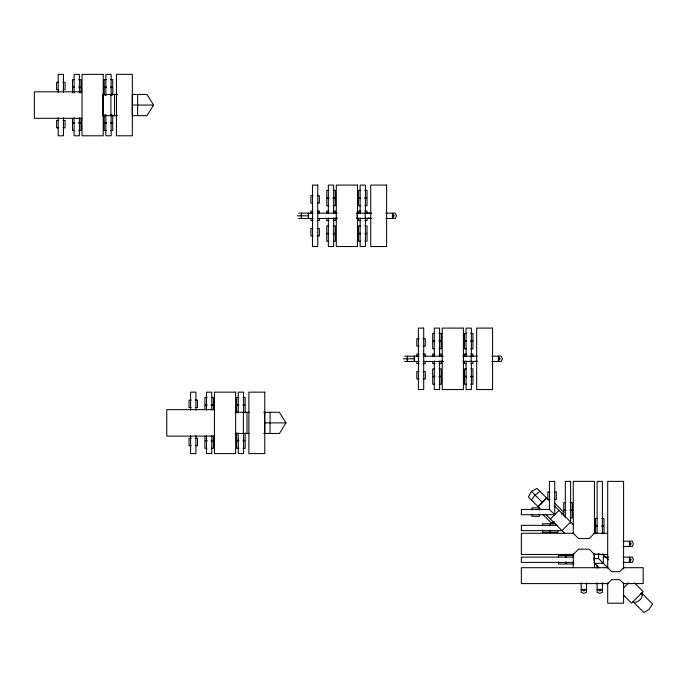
<?xml version="1.0" encoding="UTF-8"?>
<svg xmlns="http://www.w3.org/2000/svg" width="687" height="687" viewBox="0 0 687 687"><rect width="100%" height="100%" fill="white"/><g stroke="black" fill="none" stroke-linecap="round" stroke-linejoin="round"><path stroke-width="1.03" d="M308.283 218.457L308.609 213.159M414.218 361.474L414.544 356.175M642.543 593.937L641.787 597.158A8.579 8.021 -45 0 1 637.15 601.795L633.929 602.551M301.713 213.159L301.026 215.812L301.713 218.457M407.649 356.175L406.962 358.829L407.649 361.474M593.894 560.824L594.178 554.186L600.103 554.1M549.755 501.149L537.028 488.414L531.36 491.36L528.415 497.036L541.141 509.763M153.579 105.068L146.984 115.656L132.273 115.656L132.273 94.471L146.984 94.471L153.579 105.068L132.342 105.068M263.705 412.286L279.403 412.286L285.998 422.874L279.403 433.471L263.705 433.471M531.403 500.024L535.027 495.035L540.016 491.411M538.23 506.851L546.517 497.903M550.416 519.046L559.038 510.424M542.644 514.262L552.082 523.7L554.254 521.519M561.511 514.262L563.692 512.09L554.254 502.652M562 530.622L570.614 522.008M573.267 554.461L578.566 549.162L589.154 549.162L594.453 554.461M594.453 533.275L589.154 538.574L578.566 538.574L573.267 533.275M607.694 583.589L611.67 579.622L619.614 579.622L623.59 583.589M623.59 567.702L619.614 571.678L611.67 571.678L598.6 558.608L593.817 558.608M623.547 587.909L628.631 582.834M537.895 506.517L546.843 498.23M367.88 218.457L368.696 217.882M358.511 218.303L356.416 218.406L371.787 218.457M371.212 218.286L367.021 218.457L367.021 220.579L364.9 220.579M477.156 361.302L472.957 361.474L472.957 363.595L470.835 363.595M74.608 79.64L72.487 79.64L72.487 87.051L74.608 87.051M78.842 79.64L80.963 79.64L80.963 87.051L78.842 87.051M106.391 79.64L104.269 79.64L104.269 87.051L106.391 87.051M110.624 79.64L112.745 79.64L112.745 87.051L110.624 87.051M58.713 82.285L56.6 82.285L56.6 89.705L58.713 89.705M62.955 82.285L65.076 82.285L65.076 89.705L62.955 89.705M74.076 87.584L72.487 87.584L72.487 92.882M79.374 87.584L80.963 87.584L80.963 92.882M105.858 87.584L104.269 87.584L104.269 95.004L105.858 95.004M111.157 87.584L112.745 87.584L112.745 95.004L111.157 95.004M82.019 91.826L34.35 91.826L34.35 118.31L82.019 118.31M102.311 94.471L117.52 94.471M105.858 115.133L104.269 115.133L104.269 122.544L106.391 122.544M111.157 115.133L112.745 115.133L112.745 122.544L110.624 122.544M102.311 115.656L117.52 115.656M58.713 120.423L56.6 120.423L56.6 127.842L58.713 127.842M62.955 120.423L65.076 120.423L65.076 127.842L62.955 127.842M74.608 122.544L72.487 122.544L72.487 118.31M78.842 122.544L80.963 122.544L80.963 118.31M74.608 123.076L72.487 123.076L72.487 130.487L74.608 130.487M78.842 123.076L80.963 123.076L80.963 130.487L78.842 130.487M106.391 123.076L104.269 123.076L104.269 130.487L106.391 130.487M110.624 123.076L112.745 123.076L112.745 130.487L110.624 130.487M328.884 190.385L326.763 190.385L326.763 197.796L328.884 197.796M333.118 190.385L335.239 190.385L335.239 197.796L333.118 197.796M360.666 190.385L358.545 190.385L358.545 197.796L360.666 197.796M364.9 190.385L367.021 190.385L367.021 197.796L364.9 197.796M312.989 195.683L310.876 195.683L310.876 203.094L312.989 203.094M317.231 195.683L319.352 195.683L319.352 203.094L317.231 203.094M328.884 198.328L326.763 198.328L326.763 205.748L328.884 205.748M333.118 198.328L335.239 198.328L335.239 205.748L333.118 205.748M360.666 198.328L358.545 198.328L358.545 205.748L360.666 205.748M364.9 198.328L367.021 198.328L367.021 205.748L364.9 205.748M312.989 211.038L310.876 211.038L310.876 213.159M317.231 211.038L319.352 211.038L319.352 213.159M328.884 211.038L326.763 211.038L326.763 213.159M333.118 211.038L335.239 211.038L335.239 213.159M360.666 211.038L358.545 211.038L358.545 213.159M364.9 211.038L367.021 211.038L367.021 213.159L371.212 213.331M298.69 213.159L313.22 213.159M317.48 213.159L337.36 213.159M371.787 213.159L356.416 213.159L358.511 213.314M385.922 213.159L395.377 213.159L396.416 215.812L395.377 218.457L385.922 218.457M297.316 215.812L308.446 215.812L308.609 218.457M334.706 218.191L337.205 218.191M298.69 218.457L313.22 218.457M317.48 218.457L337.36 218.457M312.989 220.579L310.876 220.579L310.876 218.457M317.231 220.579L319.352 220.579L319.352 218.457M328.884 220.579L326.763 220.579L326.763 218.457M333.118 220.579L335.239 220.579L335.239 218.457M360.666 220.579L358.545 220.579L358.545 218.457M328.884 225.877L326.763 225.877L326.763 233.288L328.352 233.288M333.118 225.877L335.239 225.877L335.239 233.288L333.65 233.288M360.666 225.877L358.545 225.877L358.545 233.288L360.134 233.288M364.9 225.877L367.021 225.877L367.021 233.288L365.432 233.288M312.989 228.522L310.876 228.522L310.876 235.933L312.989 235.933M317.231 228.522L319.352 228.522L319.352 235.933L317.231 235.933M328.884 233.82L326.763 233.82L326.763 241.231L328.884 241.231M333.118 233.82L335.239 233.82L335.239 241.231L333.118 241.231M360.666 233.82L358.545 233.82L358.545 241.231L360.666 241.231M364.9 233.82L367.021 233.82L367.021 241.231L364.9 241.231M434.819 333.401L432.698 333.401L432.698 340.812L434.819 340.812M439.062 333.401L441.174 333.401L441.174 340.812L439.062 340.812M466.602 333.401L464.481 333.401L464.481 340.812L466.602 340.812M470.835 333.401L472.957 333.401L472.957 340.812L470.835 340.812M418.933 338.7L416.811 338.7L416.811 346.111L418.933 346.111M423.166 338.7L425.287 338.7L425.287 346.111L423.166 346.111M434.819 341.345L432.698 341.345L432.698 348.764L434.819 348.764M439.062 341.345L441.174 341.345L441.174 348.764L439.062 348.764M466.602 341.345L464.481 341.345L464.481 348.764L466.602 348.764M470.835 341.345L472.957 341.345L472.957 348.764L470.835 348.764M418.933 354.054L416.811 354.054L416.811 356.175M423.166 354.054L425.287 354.054L425.287 356.175M434.819 354.054L432.698 354.054L432.698 356.175M439.062 354.054L441.174 354.054L441.174 356.175M466.602 354.054L464.481 354.054L464.481 356.175M470.835 354.054L472.957 354.054L472.957 356.175M404.634 356.175L419.164 356.175M423.415 356.175L443.295 356.175M462.892 356.175L477.371 356.175M491.866 356.175L501.312 356.175L502.352 358.829L501.312 361.474L491.866 361.474M403.252 358.829L414.381 358.829L414.544 361.474M440.65 361.207L443.141 361.207M465.013 361.207L464.481 361.207L464.481 363.595L466.602 363.595M404.634 361.474L419.164 361.474M423.415 361.474L443.295 361.474M462.892 361.474L477.371 361.474M418.933 363.595L416.811 363.595L416.811 361.474M423.166 363.595L425.287 363.595L425.287 361.474M434.819 363.595L432.698 363.595L432.698 361.474M439.062 363.595L441.174 363.595L441.174 361.207M434.819 368.885L432.698 368.885L432.698 376.304L434.819 376.304M439.062 368.885L441.174 368.885L441.174 376.304L439.062 376.304M466.602 368.885L464.481 368.885L464.481 376.304L466.602 376.304M470.835 368.885L472.957 368.885L472.957 376.304L470.835 376.304M418.933 371.538L416.811 371.538L416.811 378.949L418.933 378.949M423.166 371.538L425.287 371.538L425.287 378.949L423.166 378.949M434.819 376.837L432.698 376.837L432.698 384.248L434.819 384.248M439.062 376.837L441.174 376.837L441.174 384.248L439.062 384.248M466.602 376.837L464.481 376.837L464.481 384.248L466.602 384.248M470.835 376.837L472.957 376.837L472.957 384.248L470.835 384.248M207.027 397.455L204.906 397.455L204.906 404.866L207.027 404.866M211.261 397.455L213.382 397.455L213.382 404.866L211.261 404.866M238.81 397.455L236.689 397.455L236.689 404.866L238.81 404.866M243.043 397.455L245.165 397.455L245.165 404.866L243.043 404.866M191.141 400.1L189.019 400.1L189.019 407.52L191.141 407.52M195.374 400.1L197.495 400.1L197.495 407.52L195.374 407.52M207.027 405.399L204.906 405.399L204.906 409.632M211.261 405.399L213.382 405.399L213.382 409.632M238.81 405.399L236.689 405.399L236.689 412.81M243.043 405.399L245.165 405.399L245.165 412.81M214.447 409.632L166.769 409.632L166.769 436.116L214.447 436.116M235.272 412.286L249.141 412.286M264.761 422.874L285.998 422.874M235.272 433.471L249.141 433.471M191.141 438.237L189.019 438.237L189.019 445.657L191.141 445.657M195.374 438.237L197.495 438.237L197.495 445.657L195.374 445.657M207.027 440.358L204.906 440.358L204.906 436.116M211.261 440.358L213.382 440.358L213.382 436.116M238.81 440.358L236.689 440.358L236.689 432.939M243.043 440.358L245.165 440.358L245.165 432.939M207.027 440.882L204.906 440.882L204.906 448.302L207.027 448.302M211.261 440.882L213.382 440.882L213.382 448.302L211.261 448.302M238.81 440.882L236.689 440.882L236.689 448.302L238.81 448.302M243.043 440.882L245.165 440.882L245.165 448.302L243.043 448.302M549.961 491.961L547.84 491.961L547.84 499.372L549.961 499.372M554.194 491.961L556.315 491.961L556.315 499.372L554.194 499.372M565.848 502.549L563.735 502.549L563.735 509.969L565.848 509.969M570.09 502.549L572.211 502.549L572.211 509.969L570.09 509.969M549.428 509.436L521.356 509.436L521.356 514.735L554.727 514.735L554.727 481.364L549.428 481.364L549.428 509.436L554.727 514.735M565.848 510.493L563.735 510.493L563.735 515.791M570.09 510.493L572.211 510.493L572.211 517.912L570.09 517.912M597.63 518.445L595.517 518.445L595.517 525.856L597.63 525.856M601.872 518.445L603.985 518.445L603.985 525.856L601.872 525.856M555.783 523.743L550.493 523.743L550.493 525.332M557.767 525.332L521.356 525.332L521.356 530.622L562.241 530.622M597.63 526.388L595.517 526.388L595.517 533.799M601.872 526.388L603.985 526.388L603.985 533.799M573.585 533.275L521.356 533.275L521.356 554.461L573.585 554.461M593.843 533.275L607.694 533.275M622.989 541.219L632.349 541.219L633.388 543.864L632.349 546.517L622.989 546.517M593.843 554.461L607.694 554.461M573.8 555.517L566.38 555.517L566.38 557.105M573.8 557.105L521.356 557.105L521.356 562.404L573.8 562.404M604.466 557.105L608.837 557.105M623.057 557.105L632.349 557.105L633.388 559.759L632.349 562.404L623.057 562.404M594.667 563.288L603.289 563.288L603.289 554.675M573.8 563.993L566.38 563.993L566.38 562.404M607.918 567.702L521.356 567.702L521.356 583.589L607.918 583.589M623.951 567.702L643.187 567.702L643.187 583.589L623.951 583.589M634.436 582.834L643.144 591.541L631.533 603.152L623.547 595.165M554.272 505.666L573.645 525.04M602.482 553.868L608.476 559.871M641.435 592.829L652.65 604.045L649.138 609.146L644.037 612.658L632.821 601.443M531.36 491.36L542.369 502.377M545.658 514.28L565.032 533.653M593.86 562.481L599.081 567.702M640.962 593.422L642.414 594.976M414.218 356.175L414.381 358.829M308.283 213.159L308.446 215.812M623.59 568.991L623.59 481.364L607.694 481.364L607.694 567.926M623.59 582.885L623.59 603.195L607.694 603.195L607.694 582.885M602.396 533.799L602.396 481.364L597.106 481.364L597.106 533.799M602.396 582.705L602.396 592.349L599.751 593.396L597.106 592.349L597.106 582.705M598.6 553.825L598.6 558.608M597.106 565.058L597.106 568.235M594.453 533.593L594.453 481.364L573.267 481.364L573.267 533.593M594.453 553.842L594.453 567.702M586.509 582.851L586.509 592.349L583.864 593.396L581.211 592.349L581.211 582.851M573.267 553.842L573.267 567.702M570.614 523.279L570.614 481.364L565.324 481.364L565.324 517.775M565.848 557.638L565.848 555.517L558.437 555.517L558.437 557.638M565.848 561.88L565.848 563.993L558.437 563.993L558.437 561.88M557.904 530.098L557.904 532.21L550.493 532.21L550.493 530.622M552.082 522.197L552.082 523.7M549.961 525.856L549.961 523.743L542.541 523.743L542.541 525.856M549.961 530.098L549.961 532.21L542.541 532.21L542.541 530.098M539.364 509.969L539.364 507.848L531.953 507.848L531.953 509.969M539.364 514.202L539.364 516.323L531.953 516.323L531.953 514.202M471.368 356.708L471.368 328.103L466.069 328.103L466.069 356.708M471.368 360.941L471.368 389.546L466.069 389.546L466.069 360.941M471.145 356.175L471.145 361.474M439.586 356.708L439.586 328.103L434.287 328.103L434.287 356.708M439.586 360.941L439.586 389.546L434.287 389.546L434.287 360.941M365.432 213.691L365.432 185.086L360.134 185.086L360.134 213.691M365.432 217.925L365.432 246.53L360.134 246.53L360.134 217.925M365.209 213.159L365.209 218.457M357.128 213.159L357.128 218.457M333.65 213.691L333.65 185.086L328.352 185.086L328.352 213.691M333.65 217.925L333.65 246.53L328.352 246.53L328.352 217.925M270.06 412.286L270.06 433.471M264.693 412.286L264.693 433.471M247.002 412.286L247.002 433.471M243.576 412.81L243.576 392.157L238.277 392.157L238.277 412.99M243.576 432.939L243.576 453.6L238.277 453.6L238.277 432.939M243.353 412.286L243.353 433.471M211.794 410.165L211.794 392.157L206.495 392.157L206.495 410.165M211.794 435.592L211.794 453.6L206.495 453.6L206.495 435.592M195.907 410.165L195.907 392.157L190.608 392.157L190.608 410.165M195.907 435.592L195.907 453.6L190.608 453.6L190.608 435.592M137.64 94.471L137.64 115.656M116.515 94.471L116.515 115.656M116.455 95.527L116.455 74.342L132.342 74.342L132.342 135.786L116.455 135.786L116.455 114.6M114.583 94.471L114.583 115.656M111.157 95.527L111.157 74.342L105.858 74.342L105.858 95.527M111.157 114.6L111.157 135.786L105.858 135.786L105.858 114.6M110.925 94.471L110.925 115.656M102.852 94.471L102.852 115.656M79.374 92.882L79.374 74.342L74.076 74.342L74.076 92.882M79.374 117.778L79.374 135.786L74.076 135.786L74.076 117.778M63.479 92.882L63.479 74.342L58.189 74.342L58.189 92.35M63.479 117.778L63.479 135.786L58.189 135.786L58.189 117.778M394.037 215.812L392.449 218.457L392.449 213.159L394.037 215.812M499.973 358.829L498.384 361.474L498.384 356.175L499.973 358.829M631.001 543.864L629.412 546.517L629.412 541.219L631.001 543.864M631.001 559.759L629.412 562.404L629.412 557.105L631.001 559.759M586.509 589.42L583.864 591.009L581.211 589.42L586.509 589.42M602.396 589.42L599.751 591.009L597.106 589.42L602.396 589.42M103.213 74.342L82.019 74.342L82.019 135.786L103.213 135.786L103.213 74.342M317.763 185.086L312.465 185.086L312.465 246.53L317.763 246.53L317.763 185.086M357.489 185.086L336.295 185.086L336.295 246.53L357.489 246.53L357.489 185.086M386.618 185.086L370.731 185.086L370.731 246.53L386.618 246.53L386.618 185.086M423.699 328.103L418.4 328.103L418.4 389.546L423.699 389.546L423.699 328.103M463.424 328.103L442.239 328.103L442.239 389.546L463.424 389.546L463.424 328.103M492.553 328.103L476.666 328.103L476.666 389.546L492.553 389.546L492.553 328.103M235.632 392.157L214.447 392.157L214.447 453.6L235.632 453.6L235.632 392.157M264.761 392.157L248.874 392.157L248.874 453.6L264.761 453.6L264.761 392.157"/></g></svg>
